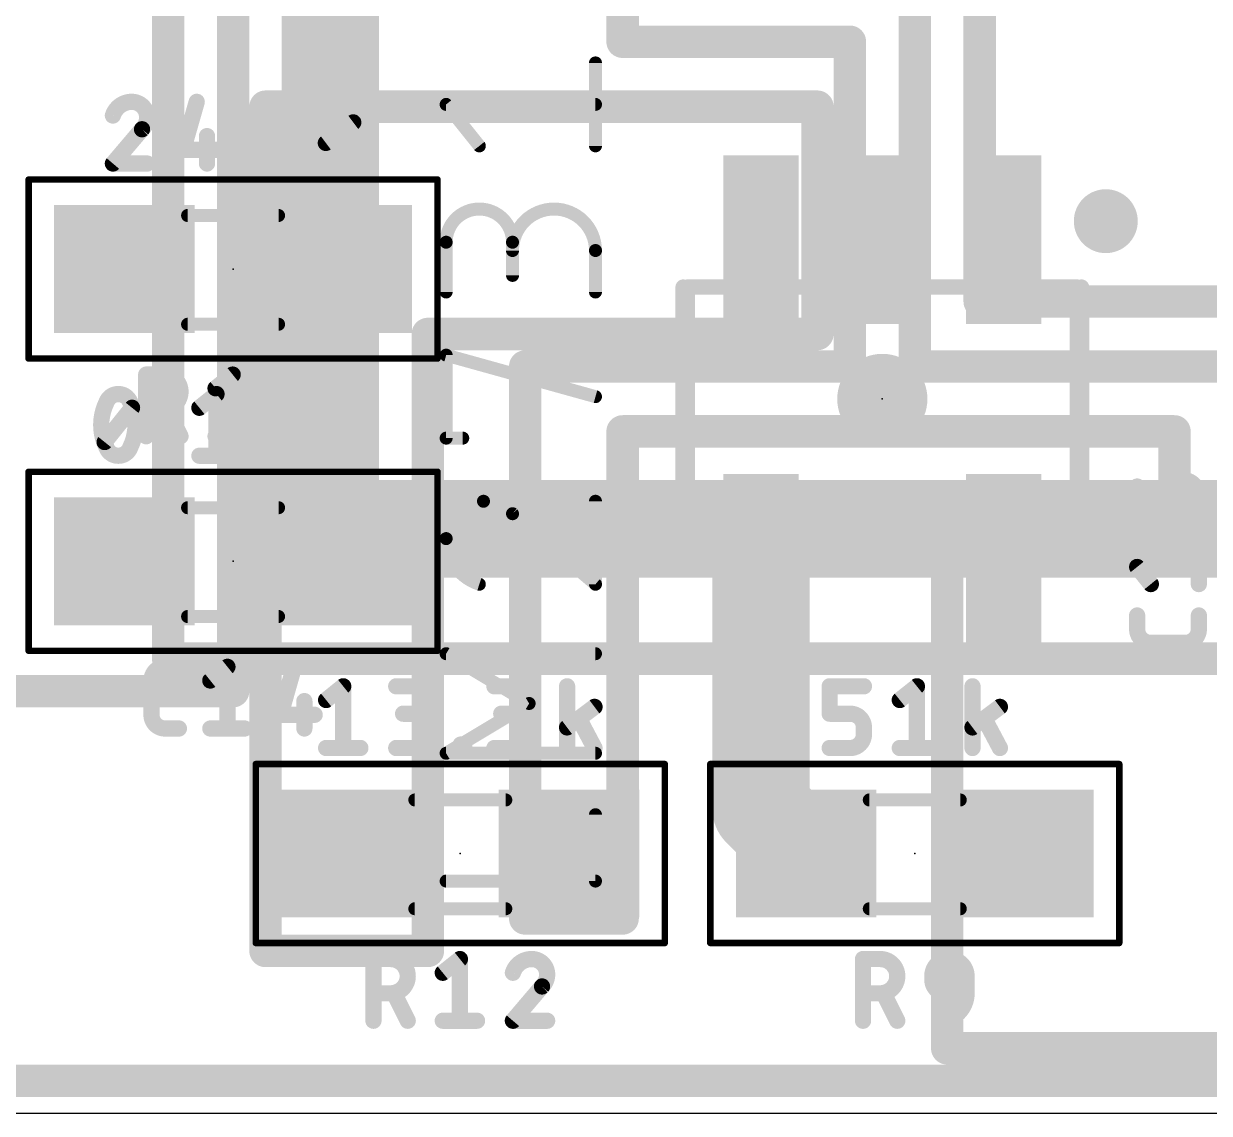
# Model space of a CAD drawing. Extents: x -0.3 to 81.4, y -1.5 to 30.2.
# Drawn here: x 9.54 to 18.81, y 0 to 8.52 of the extents above; entities that cross this region are included whole.
import ezdxf

# ---------------------------------------------------------------- set-up
doc = ezdxf.new("R2010")
doc.units = 0
for name, color, linetype in [('1', 12, 'CONTINUOUS'), ('16', 132, 'CONTINUOUS'), ('18', 110, 'CONTINUOUS'), ('20', 31, 'CONTINUOUS'), ('21', 253, 'CONTINUOUS'), ('23', 53, 'CONTINUOUS'), ('25', 253, 'CONTINUOUS'), ('27', 253, 'CONTINUOUS'), ('39', 12, 'CONTINUOUS'), ('51', 253, 'CONTINUOUS')]:
    doc.layers.add(name, color=color, linetype=linetype)

# ---------------------------------------------------------------- blocks, each defined once
blk = doc.blocks.new('RECT')
blk.add_solid([(-0.5, -0.5), (0.5, -0.5), (-0.5, 0.5), (0.5, 0.5)])
blk = doc.blocks.new('ROUNDV')
at = {"const_width": 0.5}
blk.add_lwpolyline([(0, -0.25, 1), (0, 0.25, 1), (0, -0.25)], format="xyb", dxfattribs=at)

msp = doc.modelspace()

# ---------------------------------------------------------------- linework, layer by layer
at = {"layer": '1'}
for points, const_width in [([(11.176, 3.302), (11.176, 10.922)], 0.254), ([(14.224, 8.382), (14.224, 10.414)], 0.254), ([(16.51, 10.414), (16.51, 7.874)], 0.254), ([(17.018, 10.414), (17.018, 6.35)], 0.254), ([(16.002, 8.382), (14.224, 8.382)], 0.254), ([(16.002, 5.842), (16.002, 8.382)], 0.254), ([(15.748, 7.874), (11.43, 7.874)], 0.254), ([(11.43, 7.874), (11.43, 1.27)], 0.254), ([(15.748, 6.096), (15.748, 7.874)], 0.254), ([(16.51, 7.874), (16.51, 5.842)], 0.254), ([(17.018, 6.35), (27.432, 6.35)], 0.254), ([(12.7, 1.27), (12.7, 6.096)], 0.254), ([(12.7, 6.096), (15.748, 6.096)], 0.254), ([(13.462, 1.524), (13.462, 5.842)], 0.254), ([(13.462, 5.842), (16.002, 5.842)], 0.254), ([(16.51, 5.842), (20.574, 5.842)], 0.254), ([(16.51, 5.334), (14.224, 5.334)], 0.254), ([(14.224, 5.334), (14.224, 1.524)], 0.254), ([(18.542, 5.334), (16.51, 5.334)], 0.254), ([(18.542, 4.826), (18.542, 5.334)], 0.254), ([(20.574, 4.826), (18.542, 4.826)], 0.254), ([(15.306, 2.386), (15.306, 4.3417)], 0.762), ([(16.764, 4.572), (16.764, 0.508)], 0.254), ([(28.448, 4.572), (16.764, 4.572)], 0.254), ([(9.398, 3.302), (11.176, 3.302)], 0.254), ([(15.66, 2.032), (15.306, 2.386)], 0.762), ([(14.224, 1.524), (13.462, 1.524)], 0.254), ([(11.43, 1.27), (12.7, 1.27)], 0.254), ([(16.764, 0.508), (28.448, 0.508)], 0.254)]:
    msp.add_lwpolyline(points, dxfattribs=dict(at, const_width=const_width))
for points, const_width in [([(14.224, 8.4455, 1), (14.224, 8.3185)], 0.127), ([(14.1605, 8.382, 1), (14.2875, 8.382)], 0.127), ([(16.0655, 8.382, 1), (15.9385, 8.382)], 0.127), ([(16.002, 8.3185, 1), (16.002, 8.4455)], 0.127), ([(11.43, 7.9375, 1), (11.43, 7.8105)], 0.127), ([(11.4935, 7.874, 1), (11.3665, 7.874)], 0.127), ([(15.8115, 7.874, 1), (15.6845, 7.874)], 0.127), ([(15.748, 7.8105, 1), (15.748, 7.9375)], 0.127), ([(16.5735, 7.874, 1), (16.4465, 7.874)], 0.127), ([(16.4465, 7.874, 1), (16.5735, 7.874)], 0.127), ([(17.018, 6.4135, 1), (17.018, 6.2865)], 0.127), ([(16.9545, 6.35, 1), (17.0815, 6.35)], 0.127), ([(12.7635, 6.096, 1), (12.6365, 6.096)], 0.127), ([(12.7, 6.1595, 1), (12.7, 6.0325)], 0.127), ([(15.748, 6.0325, 1), (15.748, 6.1595)], 0.127), ([(15.6845, 6.096, 1), (15.8115, 6.096)], 0.127), ([(13.5255, 5.842, 1), (13.3985, 5.842)], 0.127), ([(13.462, 5.9055, 1), (13.462, 5.7785)], 0.127), ([(16.002, 5.7785, 1), (16.002, 5.9055)], 0.127), ([(16.51, 5.9055, 1), (16.51, 5.7785)], 0.127), ([(15.9385, 5.842, 1), (16.0655, 5.842)], 0.127), ([(16.4465, 5.842, 1), (16.5735, 5.842)], 0.127), ([(14.224, 5.3975, 1), (14.224, 5.2705)], 0.127), ([(14.2875, 5.334, 1), (14.1605, 5.334)], 0.127), ([(16.51, 5.3975, 1), (16.51, 5.2705)], 0.127), ([(16.51, 5.2705, 1), (16.51, 5.3975)], 0.127), ([(18.6055, 5.334, 1), (18.4785, 5.334)], 0.127), ([(18.542, 5.2705, 1), (18.542, 5.3975)], 0.127), ([(18.542, 4.8895, 1), (18.542, 4.7625)], 0.127), ([(18.4785, 4.826, 1), (18.6055, 4.826)], 0.127), ([(15.4965, 4.3417, 1), (15.1155, 4.3417)], 0.381), ([(16.8275, 4.572, 1), (16.7005, 4.572)], 0.127), ([(16.764, 4.6355, 1), (16.764, 4.5085)], 0.127), ([(11.1125, 3.302, 1), (11.2395, 3.302)], 0.127), ([(11.176, 3.2385, 1), (11.176, 3.3655)], 0.127), ([(15.4407, 2.5207, 1), (15.1713, 2.2513)], 0.381), ([(15.1155, 2.386, 1), (15.4965, 2.386)], 0.381), ([(15.5253, 1.8973, 1), (15.7947, 2.1667)], 0.381), ([(13.462, 1.5875, 1), (13.462, 1.4605)], 0.127), ([(13.3985, 1.524, 1), (13.5255, 1.524)], 0.127), ([(14.1605, 1.524, 1), (14.2875, 1.524)], 0.127), ([(14.224, 1.4605, 1), (14.224, 1.5875)], 0.127), ([(11.43, 1.3335, 1), (11.43, 1.2065)], 0.127), ([(12.7, 1.2065, 1), (12.7, 1.3335)], 0.127), ([(11.3665, 1.27, 1), (11.4935, 1.27)], 0.127), ([(12.6365, 1.27, 1), (12.7635, 1.27)], 0.127), ([(16.764, 0.5715, 1), (16.764, 0.4445)], 0.127), ([(16.7005, 0.508, 1), (16.8275, 0.508)], 0.127)]:
    msp.add_lwpolyline(points, format="xyb", dxfattribs=dict(at, const_width=const_width))
at = {"layer": '16'}
for points, const_width in [([(11.938, 28.194), (11.938, 4.572)], 0.762), ([(10.668, 20.574), (10.668, 5.08)], 0.254), ([(10.668, 5.08), (10.668, 3.556)], 0.254), ([(11.938, 4.572), (29.972, 4.572)], 0.762), ([(10.668, 3.556), (28.956, 3.556)], 0.254), ([(28.956, 0.254), (6.858, 0.254)], 0.254)]:
    msp.add_lwpolyline(points, dxfattribs=dict(at, const_width=const_width))
for points, const_width in [([(10.7315, 5.08, 1), (10.6045, 5.08)], 0.127), ([(10.6045, 5.08, 1), (10.7315, 5.08)], 0.127), ([(11.938, 4.7625, 1), (11.938, 4.3815)], 0.381), ([(11.7475, 4.572, 1), (12.1285, 4.572)], 0.381), ([(10.668, 3.6195, 1), (10.668, 3.4925)], 0.127), ([(10.6045, 3.556, 1), (10.7315, 3.556)], 0.127)]:
    msp.add_lwpolyline(points, format="xyb", dxfattribs=dict(at, const_width=const_width))
at = {"layer": '20'}
msp.add_line((0, 0), (79.375, 0), dxfattribs=at)
at = {"layer": '21'}
for points, const_width in [([(18.0046, 6.8535, 1), (18.0046, 7.1035, 1), (18.0046, 6.8535)], 0.25), ([(14.7274, 6.463, 1), (14.6674, 6.463)], 0.06), ([(17.8446, 6.463, 1), (17.7846, 6.463)], 0.06), ([(14.6674, 4.713, 1), (14.7274, 4.713)], 0.06), ([(17.7846, 4.713, 1), (17.8446, 4.713)], 0.06)]:
    msp.add_lwpolyline(points, format="xyb", dxfattribs=dict(at, const_width=const_width))
at = {"layer": '21', "const_width": 0.12}
for points in [[(14.6974, 6.463), (14.6974, 4.713)], [(17.8146, 6.463), (17.8146, 4.713)]]:
    msp.add_lwpolyline(points, dxfattribs=at)
at = {"layer": '23'}
for p in [(11.176, 6.604), (16.256, 5.588), (11.176, 4.318), (12.954, 2.032), (16.51, 2.032)]:
    msp.add_point(p, dxfattribs=at)
at = {"layer": '25'}
for points, const_width in [([(10.5282, 5.7785, 1), (10.4647, 5.7785)], 0.0635), ([(10.4965, 5.8102, 1), (10.4965, 5.7468)], 0.0635), ([(10.6305, 5.5104, 1), (10.6305, 5.7785)], 0.127), ([(10.6305, 5.8102, 1), (10.6305, 5.7468)], 0.0635), ([(10.6305, 5.7468, 1), (10.6305, 5.8102)], 0.0635), ([(11.2046, 5.7785, 1), (11.1411, 5.7785)], 0.0635), ([(11.1926, 5.7537, 1), (11.153, 5.8033)], 0.0635), ([(11.5874, 5.8102, 1), (11.5874, 5.7468)], 0.0635), ([(11.7483, 5.564, 1), (11.7483, 5.7785)], 0.127), ([(11.7483, 5.8102, 1), (11.7483, 5.7468)], 0.0635), ([(11.7483, 5.7468, 1), (11.7483, 5.8102)], 0.0635), ([(11.0189, 5.696, 1), (11.0586, 5.6465)], 0.0635), ([(10.4965, 5.5421, 1), (10.4965, 5.4786)], 0.0635), ([(10.6305, 5.5421, 1), (10.6305, 5.4786)], 0.0635), ([(10.6858, 5.5246, 1), (10.629, 5.4962)], 0.0635), ([(10.6305, 5.4786, 1), (10.6305, 5.5421)], 0.0635), ([(11.641, 5.5958, 1), (11.641, 5.5323)], 0.0635), ([(11.7214, 5.2959, 1), (11.7214, 5.564)], 0.127), ([(11.7214, 5.5958, 1), (11.7214, 5.5323)], 0.0635), ([(11.7483, 5.5958, 1), (11.7483, 5.5323)], 0.0635), ([(11.7483, 5.5323, 1), (11.7483, 5.5958)], 0.0635), ([(10.4647, 5.2959, 1), (10.5282, 5.2959)], 0.0635), ([(10.7362, 5.2817, 1), (10.793, 5.3101)], 0.0635), ([(11.0388, 5.3277, 1), (11.0388, 5.2642)], 0.0635), ([(11.1411, 5.2959, 1), (11.2046, 5.2959)], 0.0635), ([(11.3069, 5.2642, 1), (11.3069, 5.3277)], 0.0635), ([(11.5874, 5.3277, 1), (11.5874, 5.2642)], 0.0635), ([(11.7214, 5.3277, 1), (11.7214, 5.2642)], 0.0635), ([(11.7214, 5.2642, 1), (11.7214, 5.3277)], 0.0635), ([(18.5716, 4.9564, 0.4142), (18.4644, 4.8492)], 0.127), ([(18.5716, 4.9882, 1), (18.5716, 4.9247)], 0.0635), ([(18.5984, 4.9882, 1), (18.5984, 4.9247)], 0.0635), ([(18.5984, 4.6883, 1), (18.5984, 4.9564)], 0.127), ([(18.5716, 4.9247, 1), (18.5716, 4.9882)], 0.0635), ([(18.5984, 4.9247, 1), (18.5984, 4.9882)], 0.0635), ([(18.2499, 4.9028, 0.4142), (18.4644, 4.6883)], 0.127), ([(18.2816, 4.9028, 1), (18.2181, 4.9028)], 0.0635), ([(18.4961, 4.8492, 1), (18.4326, 4.8492)], 0.0635), ([(18.4326, 4.8492, 1), (18.4961, 4.8492)], 0.0635), ([(18.4644, 4.72, 1), (18.4644, 4.6565)], 0.0635), ([(18.4644, 4.6565, 1), (18.4644, 4.72)], 0.0635), ([(18.5984, 4.72, 1), (18.5984, 4.6565)], 0.0635), ([(18.5984, 4.6565, 1), (18.5984, 4.72)], 0.0635), ([(18.4326, 4.6883, 1), (18.4961, 4.6883)], 0.0635), ([(18.7643, 4.4078, 1), (18.7008, 4.4078)], 0.0635), ([(18.2747, 4.2936, 1), (18.2251, 4.2539)], 0.0635), ([(18.2499, 4.3055, 1), (18.2499, 4.242)], 0.0635), ([(18.7325, 4.242, 1), (18.7325, 4.3055)], 0.0635), ([(18.3324, 4.1198, 1), (18.3819, 4.1595)], 0.0635), ([(18.7008, 4.1397, 1), (18.7643, 4.1397)], 0.0635), ([(18.2816, 3.8941, 1), (18.2182, 3.8941)], 0.0635), ([(18.7643, 3.8941, 1), (18.7008, 3.8941)], 0.0635), ([(18.2499, 3.7868, 0.4142), (18.3571, 3.6796)], 0.127), ([(18.2816, 3.7868, 1), (18.2181, 3.7868)], 0.0635), ([(18.2182, 3.7868, 1), (18.2816, 3.7868)], 0.0635), ([(18.6253, 3.6796, 0.4142), (18.7325, 3.7868)], 0.127), ([(18.7643, 3.7868, 1), (18.7008, 3.7868)], 0.0635), ([(18.7008, 3.7868, 1), (18.7643, 3.7868)], 0.0635), ([(18.3571, 3.7113, 1), (18.3571, 3.6478)], 0.0635), ([(18.3571, 3.6478, 1), (18.3571, 3.7113)], 0.0635), ([(18.6253, 3.7113, 1), (18.6253, 3.6478)], 0.0635), ([(18.6253, 3.6478, 1), (18.6253, 3.7113)], 0.0635), ([(10.6448, 3.4925, 0.4142), (10.5376, 3.3853)], 0.127), ([(10.6448, 3.5243, 1), (10.6448, 3.4607)], 0.0635), ([(10.6448, 3.4608, 1), (10.6448, 3.5242)], 0.0635), ([(10.7521, 3.4607, 1), (10.7521, 3.5243)], 0.0635), ([(11.1635, 3.4925, 1), (11.1, 3.4925)], 0.0635), ([(11.1516, 3.4677, 1), (11.1119, 3.5173)], 0.0635), ([(11.6841, 3.4838, 1), (11.623, 3.5012)], 0.0635), ([(10.5693, 3.3853, 1), (10.5058, 3.3853)], 0.0635), ([(10.9778, 3.41, 1), (11.0175, 3.3605)], 0.0635), ([(10.5058, 3.3853, 1), (10.5693, 3.3853)], 0.0635), ([(11.7657, 3.2244, 1), (11.7022, 3.2244)], 0.0635), ([(10.5376, 3.1171, 0.4142), (10.6448, 3.0099)], 0.127), ([(10.5693, 3.1171, 1), (10.5058, 3.1171)], 0.0635), ([(11.5463, 3.1489, 1), (11.5463, 3.0854)], 0.0635), ([(11.5158, 3.1259, 1), (11.5768, 3.1084)], 0.0635), ([(11.8144, 3.0854, 1), (11.8144, 3.1489)], 0.0635), ([(10.5058, 3.1171, 1), (10.5693, 3.1171)], 0.0635), ([(10.6448, 3.0417, 1), (10.6448, 2.9781)], 0.0635), ([(10.6448, 2.9781, 1), (10.6448, 3.0417)], 0.0635), ([(10.7521, 2.9781, 1), (10.7521, 3.0417)], 0.0635), ([(10.9977, 3.0417, 1), (10.9977, 2.9781)], 0.0635), ([(11.2658, 2.9781, 1), (11.2658, 3.0417)], 0.0635), ([(11.1, 3.0099, 1), (11.1635, 3.0099)], 0.0635), ([(11.7022, 3.0099, 1), (11.7657, 3.0099)], 0.0635), ([(12.3062, 1.2065, 1), (12.2427, 1.2065)], 0.0635), ([(12.2745, 1.2383, 1), (12.2745, 1.1748)], 0.0635), ([(12.4085, 0.9384, 1), (12.4085, 1.2065)], 0.127), ([(12.4085, 1.2383, 1), (12.4085, 1.1748)], 0.0635), ([(12.4085, 1.1748, 1), (12.4085, 1.2383)], 0.0635), ([(12.9826, 1.2065, 1), (12.9191, 1.2065)], 0.0635), ([(12.9706, 1.1817, 1), (12.931, 1.2313)], 0.0635), ([(13.5129, 1.2065, 0.3252), (13.3654, 1.0993)], 0.127), ([(13.6335, 1.0858, 0.4142), (13.5129, 1.2065)], 0.127), ([(13.5129, 1.2382, 1), (13.5129, 1.1747)], 0.0635), ([(13.5129, 1.1748, 1), (13.5129, 1.2382)], 0.0635), ([(16.1366, 1.2065, 1), (16.0731, 1.2065)], 0.0635), ([(16.1048, 1.2383, 1), (16.1048, 1.1748)], 0.0635), ([(16.2389, 0.9384, 1), (16.2389, 1.2065)], 0.127), ([(16.2389, 1.2383, 1), (16.2389, 1.1748)], 0.0635), ([(16.2389, 1.1748, 1), (16.2389, 1.2383)], 0.0635), ([(16.9152, 1.0724, 1), (16.6471, 1.0724)], 0.127), ([(12.7969, 1.124, 1), (12.8366, 1.0745)], 0.0635), ([(13.3352, 1.109, 1), (13.3956, 1.0895)], 0.0635), ([(13.5933, 0.992, 0.2053), (13.6335, 1.0858)], 0.127), ([(13.6653, 1.0858, 1), (13.6018, 1.0858)], 0.0635), ([(13.6018, 1.0858, 1), (13.6653, 1.0858)], 0.0635), ([(16.6788, 1.0724, 1), (16.6153, 1.0724)], 0.0635), ([(16.9469, 1.0724, 1), (16.8834, 1.0724)], 0.0635), ([(13.5714, 1.015, 1), (13.6152, 0.969)], 0.0635), ([(13.6175, 0.9714, 1), (13.5691, 1.0126)], 0.0635), ([(16.6471, 1.0456, 0.4142), (16.7543, 0.9384)], 0.127), ([(16.6788, 1.0456, 1), (16.6153, 1.0456)], 0.0635), ([(16.6153, 1.0724, 1), (16.6788, 1.0724)], 0.0635), ([(16.6153, 1.0456, 1), (16.6788, 1.0456)], 0.0635), ([(16.8834, 1.0724, 1), (16.9469, 1.0724)], 0.0635), ([(12.2745, 0.9701, 1), (12.2745, 0.9066)], 0.0635), ([(12.4085, 0.9701, 1), (12.4085, 0.9066)], 0.0635), ([(12.4638, 0.9526, 1), (12.407, 0.9242)], 0.0635), ([(12.4085, 0.9066, 1), (12.4085, 0.9701)], 0.0635), ([(16.1048, 0.9701, 1), (16.1048, 0.9066)], 0.0635), ([(16.2389, 0.9701, 1), (16.2389, 0.9066)], 0.0635), ([(16.2941, 0.9526, 1), (16.2373, 0.9242)], 0.0635), ([(16.2389, 0.9066, 1), (16.2389, 0.9701)], 0.0635), ([(16.7007, 0.7239, 0.4142), (16.9152, 0.9384)], 0.127), ([(16.7543, 0.9701, 1), (16.7543, 0.9066)], 0.0635), ([(16.7543, 0.9066, 1), (16.7543, 0.9701)], 0.0635), ([(16.9469, 0.9384, 1), (16.8834, 0.9384)], 0.0635), ([(16.8834, 0.9384, 1), (16.9469, 0.9384)], 0.0635), ([(16.9152, 0.9066, 1), (16.9152, 0.9701)], 0.0635), ([(12.2427, 0.7239, 1), (12.3062, 0.7239)], 0.0635), ([(12.5142, 0.7097, 1), (12.571, 0.7381)], 0.0635), ([(12.8168, 0.7556, 1), (12.8168, 0.6922)], 0.0635), ([(12.9191, 0.7239, 1), (12.9826, 0.7239)], 0.0635), ([(13.0849, 0.6922, 1), (13.0849, 0.7556)], 0.0635), ([(13.3654, 0.7556, 1), (13.3654, 0.6922)], 0.0635), ([(13.3412, 0.7445, 1), (13.3896, 0.7033)], 0.0635), ([(13.6335, 0.6922, 1), (13.6335, 0.7556)], 0.0635), ([(16.0731, 0.7239, 1), (16.1366, 0.7239)], 0.0635), ([(16.3445, 0.7097, 1), (16.4013, 0.7381)], 0.0635), ([(16.7007, 0.7556, 1), (16.7007, 0.6922)], 0.0635)]:
    msp.add_lwpolyline(points, format="xyb", dxfattribs=dict(at, const_width=const_width))
at = {"layer": '25', "const_width": 0.127}
for points in [[(10.4965, 5.2959), (10.4965, 5.7785)], [(10.4965, 5.7785), (10.6305, 5.7785)], [(11.0388, 5.6713), (11.1728, 5.7785)], [(11.1728, 5.7785), (11.1728, 5.2959)], [(11.5874, 5.7785), (11.7483, 5.7785)], [(10.6305, 5.5104), (10.4965, 5.5104)], [(10.7646, 5.2959), (10.6574, 5.5104)], [(11.7483, 5.564), (11.641, 5.564)], [(11.0388, 5.2959), (11.3069, 5.2959)], [(11.5874, 5.2959), (11.7214, 5.2959)], [(18.5716, 4.9564), (18.5984, 4.9564)], [(18.4644, 4.6883), (18.4644, 4.8492)], [(18.5984, 4.6883), (18.4644, 4.6883)], [(18.7325, 4.1397), (18.7325, 4.4078)], [(18.3571, 4.1397), (18.2499, 4.2737)], [(18.2499, 4.2737), (18.7325, 4.2737)], [(18.2499, 3.7868), (18.2499, 3.8941)], [(18.7325, 3.8941), (18.7325, 3.7868)], [(18.6253, 3.6796), (18.3571, 3.6796)], [(10.6448, 3.4925), (10.7521, 3.4925)], [(10.9977, 3.3853), (11.1317, 3.4925)], [(11.1317, 3.4925), (11.1317, 3.0099)], [(11.6535, 3.4925), (11.5463, 3.1171)], [(10.5376, 3.1171), (10.5376, 3.3853)], [(11.734, 3.2244), (11.734, 3.0099)], [(11.5463, 3.1171), (11.8144, 3.1171)], [(10.7521, 3.0099), (10.6448, 3.0099)], [(10.9977, 3.0099), (11.2658, 3.0099)], [(12.2745, 0.7239), (12.2745, 1.2065)], [(12.2745, 1.2065), (12.4085, 1.2065)], [(12.8168, 1.0993), (12.9508, 1.2065)], [(12.9508, 1.2065), (12.9508, 0.7239)], [(16.1048, 0.7239), (16.1048, 1.2065)], [(16.1048, 1.2065), (16.2389, 1.2065)], [(16.6471, 1.0456), (16.6471, 1.0724)], [(16.9152, 1.0724), (16.9152, 0.9384)], [(13.5933, 0.992), (13.3654, 0.7239)], [(12.4085, 0.9384), (12.2745, 0.9384)], [(12.5426, 0.7239), (12.4354, 0.9384)], [(16.2389, 0.9384), (16.1048, 0.9384)], [(16.3729, 0.7239), (16.2657, 0.9384)], [(16.9152, 0.9384), (16.7543, 0.9384)], [(12.8168, 0.7239), (13.0849, 0.7239)], [(13.3654, 0.7239), (13.6335, 0.7239)]]:
    msp.add_lwpolyline(points, dxfattribs=at)
at = {"layer": '27'}
for points, const_width in [([(14.0116, 7.5674), (14.0116, 8.2165)], 0.1016), ([(10.8916, 7.9121), (10.7843, 7.5367)], 0.127), ([(11.9018, 7.4295), (11.9018, 7.9121)], 0.127), ([(13.1028, 7.5674), (12.8432, 7.8919)], 0.1016), ([(12.8432, 7.8919), (14.0116, 7.8919)], 0.1016), ([(12.1163, 7.7512), (11.9018, 7.5904)], 0.127), ([(10.4636, 7.6976), (10.2357, 7.4295)], 0.127), ([(10.972, 7.644), (10.972, 7.4295)], 0.127), ([(11.333, 7.6976), (11.4938, 7.6976)], 0.127), ([(11.333, 7.5636), (11.333, 7.6976)], 0.127), ([(12.1163, 7.4295), (11.9957, 7.6574)], 0.127), ([(11.6011, 7.5904), (11.6011, 7.5636)], 0.127), ([(10.7843, 7.5367), (11.0524, 7.5367)], 0.127), ([(10.2357, 7.4295), (10.5038, 7.4295)], 0.127), ([(12.8432, 6.4244), (12.8432, 6.8138)], 0.1016), ([(13.3625, 6.8138), (13.3625, 6.5542)], 0.1016), ([(14.0116, 6.4244), (14.0116, 6.7489)], 0.1016), ([(12.8432, 5.2814), (12.8432, 5.9305)], 0.1016), ([(12.8432, 5.9305), (14.0116, 5.6059)], 0.1016), ([(10.9123, 5.5189), (11.0464, 5.6261)], 0.127), ([(11.0464, 5.6261), (11.0464, 5.1435)], 0.127), ([(11.9933, 5.1435), (11.9933, 5.6261)], 0.127), ([(11.9933, 5.6261), (12.2078, 5.6261)], 0.127), ([(10.1711, 5.2507), (10.3855, 5.5189)], 0.127), ([(11.4695, 5.4652), (11.4695, 5.2239)], 0.127), ([(11.684, 5.1435), (11.684, 5.4652)], 0.127), ([(11.9933, 5.4116), (12.2078, 5.4116)], 0.127), ([(12.973, 5.2814), (12.8432, 5.2814)], 0.1016), ([(10.6489, 5.1435), (10.6489, 5.1703)], 0.127), ([(10.6489, 5.1703), (10.6757, 5.1703)], 0.127), ([(10.6757, 5.1435), (10.6489, 5.1435)], 0.127), ([(10.6757, 5.1703), (10.6757, 5.1435)], 0.127), ([(10.9123, 5.1435), (11.1804, 5.1435)], 0.127), ([(11.5499, 5.1435), (11.684, 5.1435)], 0.127), ([(14.0116, 4.1384), (14.0116, 4.7875)], 0.1016), ([(13.3625, 4.6901), (14.0116, 4.1384)], 0.1016), ([(13.4923, 3.2056), (12.8432, 3.5951)], 0.1016), ([(12.8432, 3.5951), (14.0116, 3.5951)], 0.1016), ([(11.904, 3.2329), (12.038, 3.3401)], 0.127), ([(12.038, 3.3401), (12.038, 2.8575)], 0.127), ([(12.4526, 3.3401), (12.6135, 3.3401)], 0.127), ([(13.2207, 3.3401), (13.3815, 3.3401)], 0.127), ([(13.7896, 2.8575), (13.7896, 3.3401)], 0.127), ([(15.844, 3.1256), (15.844, 3.3401)], 0.127), ([(15.844, 3.3401), (16.1121, 3.3401)], 0.127), ([(16.3926, 3.2329), (16.5267, 3.3401)], 0.127), ([(16.5267, 3.3401), (16.5267, 2.8575)], 0.127), ([(16.9615, 2.8575), (16.9615, 3.3401)], 0.127), ([(12.8432, 2.8162), (13.4923, 3.2056)], 0.1016), ([(12.6135, 3.1256), (12.5062, 3.1256)], 0.127), ([(13.3815, 3.1256), (13.2743, 3.1256)], 0.127), ([(14.004, 3.1792), (13.7896, 3.0184)], 0.127), ([(16.0049, 3.1256), (15.844, 3.1256)], 0.127), ([(17.176, 3.1792), (16.9615, 3.0184)], 0.127), ([(14.004, 2.8575), (13.8834, 3.0854)], 0.127), ([(16.1121, 2.9647), (16.1121, 3.0184)], 0.127), ([(17.176, 2.8575), (17.0553, 3.0854)], 0.127), ([(11.904, 2.8575), (12.1721, 2.8575)], 0.127), ([(12.4526, 2.8575), (12.5866, 2.8575)], 0.127), ([(12.9573, 2.8575), (12.9573, 2.8843)], 0.127), ([(12.9573, 2.8843), (12.9841, 2.8843)], 0.127), ([(12.9841, 2.8575), (12.9573, 2.8575)], 0.127), ([(12.9841, 2.8843), (12.9841, 2.8575)], 0.127), ([(13.2207, 2.8575), (13.3547, 2.8575)], 0.127), ([(15.844, 2.8575), (16.0049, 2.8575)], 0.127), ([(16.3926, 2.8575), (16.6607, 2.8575)], 0.127), ([(14.0116, 2.8162), (12.8432, 2.8162)], 0.1016), ([(14.0116, 1.8165), (14.0116, 2.3358)], 0.1016), ([(12.8432, 1.8165), (14.0116, 1.8165)], 0.1016)]:
    msp.add_lwpolyline(points, dxfattribs=dict(at, const_width=const_width))
for points, const_width in [([(14.037, 8.2165, 1), (13.9862, 8.2165)], 0.0508), ([(10.3831, 7.9121, 0.3252), (10.2357, 7.8049)], 0.127), ([(10.5038, 7.7914, 0.4142), (10.3831, 7.9121)], 0.127), ([(10.3831, 7.9438, 1), (10.3831, 7.8803)], 0.0635), ([(10.3831, 7.8804, 1), (10.3831, 7.9438)], 0.0635), ([(10.9221, 7.9034, 1), (10.861, 7.9208)], 0.0635), ([(11.5474, 7.9121, 0.4142), (11.333, 7.6976)], 0.127), ([(11.5474, 7.8804, 1), (11.5474, 7.9438)], 0.0635), ([(11.9336, 7.9121, 1), (11.8701, 7.9121)], 0.0635), ([(12.863, 7.9078, 1), (12.8234, 7.876)], 0.0508), ([(12.8432, 7.9173, 1), (12.8432, 7.8665)], 0.0508), ([(14.0116, 7.8665, 1), (14.0116, 7.9173)], 0.0508), ([(10.2055, 7.8146, 1), (10.2659, 7.7951)], 0.0635), ([(10.4636, 7.6976, 0.2053), (10.5038, 7.7914)], 0.127), ([(10.5355, 7.7914, 1), (10.472, 7.7914)], 0.0635), ([(10.472, 7.7914, 1), (10.5355, 7.7914)], 0.0635), ([(12.1354, 7.7258, 1), (12.0973, 7.7766)], 0.0635), ([(10.4417, 7.7206, 1), (10.4855, 7.6746)], 0.0635), ([(10.4878, 7.677, 1), (10.4394, 7.7182)], 0.0635), ([(11.0037, 7.644, 1), (10.9402, 7.644)], 0.0635), ([(11.333, 7.7294, 1), (11.333, 7.6659)], 0.0635), ([(11.3647, 7.6976, 1), (11.3012, 7.6976)], 0.0635), ([(11.3012, 7.6976, 1), (11.3647, 7.6976)], 0.0635), ([(11.6011, 7.5904, 0.4142), (11.4938, 7.6976)], 0.127), ([(11.4938, 7.7294, 1), (11.4938, 7.6659)], 0.0635), ([(11.4938, 7.6659, 1), (11.4938, 7.7294)], 0.0635), ([(12.0237, 7.6722, 1), (11.9676, 7.6425)], 0.0635), ([(11.333, 7.5636, 1), (11.6011, 7.5636)], 0.127), ([(11.3647, 7.5636, 1), (11.3012, 7.5636)], 0.0635), ([(11.6328, 7.5904, 1), (11.5693, 7.5904)], 0.0635), ([(11.6328, 7.5636, 1), (11.5693, 7.5636)], 0.0635), ([(11.5693, 7.5904, 1), (11.6328, 7.5904)], 0.0635), ([(11.8828, 7.6158, 1), (11.9209, 7.565)], 0.0635), ([(13.083, 7.5515, 1), (13.1227, 7.5832)], 0.0508), ([(10.7843, 7.5685, 1), (10.7843, 7.505)], 0.0635), ([(10.7538, 7.5455, 1), (10.8148, 7.528)], 0.0635), ([(11.0524, 7.505, 1), (11.0524, 7.5685)], 0.0635), ([(11.3012, 7.5636, 1), (11.3647, 7.5636)], 0.0635), ([(11.5693, 7.5636, 1), (11.6328, 7.5636)], 0.0635), ([(13.9862, 7.5674, 1), (14.037, 7.5674)], 0.0508), ([(10.2115, 7.4501, 1), (10.2599, 7.4089)], 0.0635), ([(10.2357, 7.4612, 1), (10.2357, 7.3978)], 0.0635), ([(10.5038, 7.3978, 1), (10.5038, 7.4612)], 0.0635), ([(10.9402, 7.4295, 1), (11.0037, 7.4295)], 0.0635), ([(11.8701, 7.4295, 1), (11.9336, 7.4295)], 0.0635), ([(12.0883, 7.4146, 1), (12.1444, 7.4444)], 0.0635), ([(13.3625, 6.8138, 1), (12.8432, 6.8138)], 0.1016), ([(14.0116, 6.7489, 1), (13.3625, 6.7489)], 0.1016), ([(12.8686, 6.8138, 1), (12.8178, 6.8138)], 0.0508), ([(12.8178, 6.8138, 1), (12.8686, 6.8138)], 0.0508), ([(13.3879, 6.8138, 1), (13.3371, 6.8138)], 0.0508), ([(13.3371, 6.8138, 1), (13.3879, 6.8138)], 0.0508), ([(13.3371, 6.7489, 1), (13.3879, 6.7489)], 0.0508), ([(14.037, 6.7489, 1), (13.9862, 6.7489)], 0.0508), ([(13.9862, 6.7489, 1), (14.037, 6.7489)], 0.0508), ([(13.3371, 6.5542, 1), (13.3879, 6.5542)], 0.0508), ([(12.8178, 6.4244, 1), (12.8686, 6.4244)], 0.0508), ([(13.9862, 6.4244, 1), (14.037, 6.4244)], 0.0508), ([(12.8686, 5.9305, 1), (12.8178, 5.9305)], 0.0508), ([(12.85, 5.955, 1), (12.8364, 5.906)], 0.0508), ([(10.2783, 5.6261, 0.3205), (10.1845, 5.5591)], 0.127), ([(10.3721, 5.5591, 0.3205), (10.2783, 5.6261)], 0.127), ([(10.2783, 5.6578, 1), (10.2783, 5.5944)], 0.0635), ([(10.2783, 5.5944, 1), (10.2783, 5.6578)], 0.0635), ([(11.0781, 5.6261, 1), (11.0146, 5.6261)], 0.0635), ([(11.0662, 5.6013, 1), (11.0265, 5.6509)], 0.0635), ([(12.025, 5.6261, 1), (11.9615, 5.6261)], 0.0635), ([(11.9933, 5.6578, 1), (11.9933, 5.5944)], 0.0635), ([(12.2078, 5.5944, 1), (12.2078, 5.6578)], 0.0635), ([(10.1845, 5.5591, 0.1139), (10.1442, 5.3848)], 0.127), ([(10.1544, 5.5694, 1), (10.2145, 5.5488)], 0.0635), ([(10.213, 5.5452, 1), (10.1559, 5.573)], 0.0635), ([(10.4124, 5.3848, 0.1139), (10.3721, 5.5591)], 0.127), ([(10.4007, 5.573, 1), (10.3436, 5.5452)], 0.0635), ([(10.3421, 5.5488, 1), (10.4022, 5.5694)], 0.0635), ([(10.4103, 5.499, 1), (10.3608, 5.5387)], 0.0635), ([(10.8925, 5.5436, 1), (10.9322, 5.4941)], 0.0635), ([(14.0048, 5.5814, 1), (14.0184, 5.6304)], 0.0508), ([(11.5012, 5.4652, 1), (11.4377, 5.4652)], 0.0635), ([(11.7157, 5.4652, 1), (11.6522, 5.4652)], 0.0635), ([(11.9933, 5.4434, 1), (11.9933, 5.3799)], 0.0635), ([(12.2078, 5.3799, 1), (12.2078, 5.4434)], 0.0635), ([(10.1442, 5.3848, 0.1139), (10.1845, 5.2105)], 0.127), ([(10.176, 5.3848, 1), (10.1125, 5.3848)], 0.0635), ([(10.1125, 5.3848, 1), (10.176, 5.3848)], 0.0635), ([(10.3721, 5.2105, 0.1139), (10.4124, 5.3848)], 0.127), ([(10.4441, 5.3848, 1), (10.3806, 5.3848)], 0.0635), ([(10.3806, 5.3848, 1), (10.4441, 5.3848)], 0.0635), ([(10.1463, 5.2706, 1), (10.1958, 5.2309)], 0.0635), ([(12.8432, 5.3068, 1), (12.8432, 5.256)], 0.0508), ([(12.8178, 5.2814, 1), (12.8686, 5.2814)], 0.0508), ([(12.973, 5.256, 1), (12.973, 5.3068)], 0.0508), ([(10.2145, 5.2208, 1), (10.1544, 5.2002)], 0.0635), ([(10.1845, 5.2105, 0.3205), (10.2783, 5.1435)], 0.127), ([(10.1559, 5.1966, 1), (10.213, 5.2244)], 0.0635), ([(10.2783, 5.1435, 0.3205), (10.3721, 5.2105)], 0.127), ([(10.2783, 5.1752, 1), (10.2783, 5.1118)], 0.0635), ([(10.2783, 5.1118, 1), (10.2783, 5.1752)], 0.0635), ([(10.3436, 5.2244, 1), (10.4007, 5.1966)], 0.0635), ([(10.4022, 5.2002, 1), (10.3421, 5.2208)], 0.0635), ([(10.6807, 5.1703, 1), (10.6172, 5.1703)], 0.0635), ([(10.6489, 5.2021, 1), (10.6489, 5.1386)], 0.0635), ([(10.6489, 5.1753, 1), (10.6489, 5.1118)], 0.0635), ([(10.7075, 5.1703, 1), (10.644, 5.1703)], 0.0635), ([(10.6757, 5.1386, 1), (10.6757, 5.2021)], 0.0635), ([(10.6757, 5.1118, 1), (10.6757, 5.1753)], 0.0635), ([(10.9123, 5.1753, 1), (10.9123, 5.1118)], 0.0635), ([(11.1804, 5.1118, 1), (11.1804, 5.1753)], 0.0635), ([(11.5012, 5.2239, 1), (11.4377, 5.2239)], 0.0635), ([(11.4377, 5.2239, 1), (11.5012, 5.2239)], 0.0635), ([(11.4695, 5.2239, 0.4142), (11.5499, 5.1435)], 0.127), ([(11.5499, 5.1753, 1), (11.5499, 5.1118)], 0.0635), ([(11.5499, 5.1118, 1), (11.5499, 5.1753)], 0.0635), ([(11.684, 5.1118, 1), (11.684, 5.1753)], 0.0635), ([(10.6172, 5.1435, 1), (10.6807, 5.1435)], 0.0635), ([(10.644, 5.1435, 1), (10.7075, 5.1435)], 0.0635), ([(11.0146, 5.1435, 1), (11.0781, 5.1435)], 0.0635), ([(11.6522, 5.1435, 1), (11.7157, 5.1435)], 0.0635), ([(11.9615, 5.1435, 1), (12.025, 5.1435)], 0.0635), ([(13.1353, 4.7875, 0.4142), (12.8432, 4.4954)], 0.1016), ([(13.3625, 4.6901, 0.2053), (13.1353, 4.7875)], 0.1016), ([(13.1353, 4.8129, 1), (13.1353, 4.7621)], 0.0508), ([(13.1353, 4.7621, 1), (13.1353, 4.8129)], 0.0508), ([(14.037, 4.7875, 1), (13.9862, 4.7875)], 0.0508), ([(13.3789, 4.7095, 1), (13.346, 4.6708)], 0.0508), ([(13.3441, 4.6726, 1), (13.3809, 4.7076)], 0.0508), ([(12.8432, 4.4954, 0.3252), (13.1028, 4.1384)], 0.1016), ([(12.8686, 4.4954, 1), (12.8178, 4.4954)], 0.0508), ([(12.8178, 4.4954, 1), (12.8686, 4.4954)], 0.0508), ([(13.095, 4.1142, 1), (13.1107, 4.1625)], 0.0508), ([(13.9951, 4.119, 1), (14.0281, 4.1577)], 0.0508), ([(13.9862, 4.1384, 1), (14.037, 4.1384)], 0.0508), ([(12.8563, 3.6169, 1), (12.8301, 3.5733)], 0.0508), ([(12.8432, 3.6205, 1), (12.8432, 3.5697)], 0.0508), ([(14.0116, 3.5697, 1), (14.0116, 3.6205)], 0.0508), ([(12.0698, 3.3401, 1), (12.0063, 3.3401)], 0.0635), ([(12.0578, 3.3153, 1), (12.0182, 3.3649)], 0.0635), ([(12.4526, 3.3719, 1), (12.4526, 3.3083)], 0.0635), ([(12.6135, 3.3719, 1), (12.6135, 3.3083)], 0.0635), ([(12.6135, 3.1256, 1), (12.6135, 3.3401)], 0.127), ([(12.6135, 3.3083, 1), (12.6135, 3.3719)], 0.0635), ([(13.2207, 3.3719, 1), (13.2207, 3.3083)], 0.0635), ([(13.3815, 3.3719, 1), (13.3815, 3.3083)], 0.0635), ([(13.3815, 3.1256, 1), (13.3815, 3.3401)], 0.127), ([(13.3815, 3.3083, 1), (13.3815, 3.3719)], 0.0635), ([(13.8213, 3.3401, 1), (13.7578, 3.3401)], 0.0635), ([(15.844, 3.3719, 1), (15.844, 3.3083)], 0.0635), ([(15.8758, 3.3401, 1), (15.8123, 3.3401)], 0.0635), ([(16.1121, 3.3083, 1), (16.1121, 3.3719)], 0.0635), ([(16.5584, 3.3401, 1), (16.4949, 3.3401)], 0.0635), ([(16.5465, 3.3153, 1), (16.5069, 3.3649)], 0.0635), ([(16.9933, 3.3401, 1), (16.9298, 3.3401)], 0.0635), ([(11.8841, 3.2576, 1), (11.9238, 3.2081)], 0.0635), ([(13.5054, 3.1838, 1), (13.4792, 3.2274)], 0.0508), ([(13.4792, 3.1838, 1), (13.5054, 3.2274)], 0.0508), ([(16.3728, 3.2576, 1), (16.4125, 3.2081)], 0.0635), ([(12.5062, 3.1574, 1), (12.5062, 3.0939)], 0.0635), ([(12.5866, 3.1574, 1), (12.5866, 3.0939)], 0.0635), ([(12.5866, 2.8575, 1), (12.5866, 3.1256)], 0.127), ([(12.6135, 3.1574, 1), (12.6135, 3.0939)], 0.0635), ([(12.6135, 3.0939, 1), (12.6135, 3.1574)], 0.0635), ([(13.2743, 3.1574, 1), (13.2743, 3.0939)], 0.0635), ([(13.3547, 3.1574, 1), (13.3547, 3.0939)], 0.0635), ([(13.3547, 2.8575, 1), (13.3547, 3.1256)], 0.127), ([(13.3815, 3.1574, 1), (13.3815, 3.0939)], 0.0635), ([(13.3815, 3.0939, 1), (13.3815, 3.1574)], 0.0635), ([(14.0231, 3.1538, 1), (13.985, 3.2046)], 0.0635), ([(15.844, 3.1574, 1), (15.844, 3.0939)], 0.0635), ([(15.8123, 3.1256, 1), (15.8758, 3.1256)], 0.0635), ([(16.0049, 3.1574, 1), (16.0049, 3.0939)], 0.0635), ([(16.1121, 3.0184, 0.4142), (16.0049, 3.1256)], 0.127), ([(16.0049, 3.0939, 1), (16.0049, 3.1574)], 0.0635), ([(17.195, 3.1538, 1), (17.1569, 3.2046)], 0.0635), ([(13.7705, 3.0438, 1), (13.8086, 2.993)], 0.0635), ([(13.9115, 3.1002, 1), (13.8553, 3.0705)], 0.0635), ([(16.1439, 3.0184, 1), (16.0804, 3.0184)], 0.0635), ([(16.9425, 3.0438, 1), (16.9806, 2.993)], 0.0635), ([(17.0834, 3.1002, 1), (17.0273, 3.0705)], 0.0635), ([(16.0049, 2.8575, 0.4142), (16.1121, 2.9647)], 0.127), ([(16.0804, 3.0184, 1), (16.1439, 3.0184)], 0.0635), ([(16.1439, 2.9647, 1), (16.0804, 2.9647)], 0.0635), ([(16.0804, 2.9647, 1), (16.1439, 2.9647)], 0.0635), ([(11.904, 2.8893, 1), (11.904, 2.8257)], 0.0635), ([(12.0063, 2.8575, 1), (12.0698, 2.8575)], 0.0635), ([(12.1721, 2.8257, 1), (12.1721, 2.8893)], 0.0635), ([(12.4526, 2.8893, 1), (12.4526, 2.8257)], 0.0635), ([(12.5866, 2.8893, 1), (12.5866, 2.8257)], 0.0635), ([(12.5866, 2.8257, 1), (12.5866, 2.8893)], 0.0635), ([(12.989, 2.8843, 1), (12.9255, 2.8843)], 0.0635), ([(12.9573, 2.8893, 1), (12.9573, 2.8257)], 0.0635), ([(12.9255, 2.8575, 1), (12.989, 2.8575)], 0.0635), ([(12.9573, 2.9161, 1), (12.9573, 2.8526)], 0.0635), ([(13.0158, 2.8843, 1), (12.9523, 2.8843)], 0.0635), ([(12.9523, 2.8575, 1), (13.0158, 2.8575)], 0.0635), ([(12.9841, 2.8526, 1), (12.9841, 2.9161)], 0.0635), ([(12.9841, 2.8257, 1), (12.9841, 2.8893)], 0.0635), ([(13.2207, 2.8893, 1), (13.2207, 2.8257)], 0.0635), ([(13.3547, 2.8893, 1), (13.3547, 2.8257)], 0.0635), ([(13.3547, 2.8257, 1), (13.3547, 2.8893)], 0.0635), ([(13.7578, 2.8575, 1), (13.8213, 2.8575)], 0.0635), ([(13.976, 2.8426, 1), (14.0321, 2.8724)], 0.0635), ([(15.844, 2.8893, 1), (15.844, 2.8257)], 0.0635), ([(16.0049, 2.8893, 1), (16.0049, 2.8257)], 0.0635), ([(16.0049, 2.8257, 1), (16.0049, 2.8893)], 0.0635), ([(16.3926, 2.8893, 1), (16.3926, 2.8257)], 0.0635), ([(16.4949, 2.8575, 1), (16.5584, 2.8575)], 0.0635), ([(16.6607, 2.8257, 1), (16.6607, 2.8893)], 0.0635), ([(16.9298, 2.8575, 1), (16.9933, 2.8575)], 0.0635), ([(17.1479, 2.8426, 1), (17.2041, 2.8724)], 0.0635), ([(12.8432, 2.8416, 1), (12.8432, 2.7908)], 0.0508), ([(12.8301, 2.8379, 1), (12.8563, 2.7944)], 0.0508), ([(14.0116, 2.7908, 1), (14.0116, 2.8416)], 0.0508), ([(14.037, 2.3358, 1), (13.9862, 2.3358)], 0.0508), ([(12.8432, 1.8419, 1), (12.8432, 1.7911)], 0.0508), ([(14.0116, 1.7911, 1), (14.0116, 1.8419)], 0.0508), ([(13.9862, 1.8165, 1), (14.037, 1.8165)], 0.0508)]:
    msp.add_lwpolyline(points, format="xyb", dxfattribs=dict(at, const_width=const_width))
at = {"layer": '39', "const_width": 0.0508}
for points in [[(9.576, 5.904), (9.576, 7.304)], [(9.576, 7.304), (12.776, 7.304)], [(12.776, 7.304), (12.776, 5.904)], [(12.776, 5.904), (9.576, 5.904)], [(9.576, 3.618), (9.576, 5.018)], [(9.576, 5.018), (12.776, 5.018)], [(12.776, 5.018), (12.776, 3.618)], [(12.776, 3.618), (9.576, 3.618)], [(11.354, 1.332), (11.354, 2.732)], [(11.354, 2.732), (14.554, 2.732)], [(14.554, 2.732), (14.554, 1.332)], [(14.91, 1.332), (14.91, 2.732)], [(14.91, 2.732), (18.11, 2.732)], [(18.11, 2.732), (18.11, 1.332)], [(14.554, 1.332), (11.354, 1.332)], [(18.11, 1.332), (14.91, 1.332)]]:
    msp.add_lwpolyline(points, dxfattribs=at)
at = {"layer": '39', "const_width": 0.0254}
for points in [[(9.5887, 7.304, 1), (9.5633, 7.304)], [(9.576, 7.3167, 1), (9.576, 7.2913)], [(12.7887, 7.304, 1), (12.7633, 7.304)], [(12.776, 7.2913, 1), (12.776, 7.3167)], [(9.576, 5.9167, 1), (9.576, 5.8913)], [(9.5633, 5.904, 1), (9.5887, 5.904)], [(12.7633, 5.904, 1), (12.7887, 5.904)], [(12.776, 5.8913, 1), (12.776, 5.9167)], [(9.5887, 5.018, 1), (9.5633, 5.018)], [(9.576, 5.0307, 1), (9.576, 5.0053)], [(12.7887, 5.018, 1), (12.7633, 5.018)], [(12.776, 5.0053, 1), (12.776, 5.0307)], [(9.576, 3.6307, 1), (9.576, 3.6053)], [(9.5633, 3.618, 1), (9.5887, 3.618)], [(12.7633, 3.618, 1), (12.7887, 3.618)], [(12.776, 3.6053, 1), (12.776, 3.6307)], [(11.3667, 2.732, 1), (11.3413, 2.732)], [(11.354, 2.7447, 1), (11.354, 2.7193)], [(14.5667, 2.732, 1), (14.5413, 2.732)], [(14.554, 2.7193, 1), (14.554, 2.7447)], [(14.9227, 2.732, 1), (14.8973, 2.732)], [(14.91, 2.7447, 1), (14.91, 2.7193)], [(18.1227, 2.732, 1), (18.0973, 2.732)], [(18.11, 2.7193, 1), (18.11, 2.7447)], [(11.354, 1.3447, 1), (11.354, 1.3193)], [(11.3413, 1.332, 1), (11.3667, 1.332)], [(14.5413, 1.332, 1), (14.5667, 1.332)], [(14.554, 1.3193, 1), (14.554, 1.3447)], [(14.91, 1.3447, 1), (14.91, 1.3193)], [(14.8973, 1.332, 1), (14.9227, 1.332)], [(18.0973, 1.332, 1), (18.1227, 1.332)], [(18.11, 1.3193, 1), (18.11, 1.3447)]]:
    msp.add_lwpolyline(points, format="xyb", dxfattribs=at)
at = {"layer": '51'}
for points, const_width in [([(11.532, 7.023), (10.82, 7.023)], 0.1016), ([(14.731, 4.713), (14.731, 6.463)], 0.12), ([(14.731, 6.463), (17.781, 6.463)], 0.12), ([(17.781, 6.463), (17.781, 4.713)], 0.12), ([(11.532, 6.172), (10.82, 6.172)], 0.1016), ([(11.532, 4.737), (10.82, 4.737)], 0.1016), ([(17.781, 4.713), (14.731, 4.713)], 0.12), ([(11.532, 3.886), (10.82, 3.886)], 0.1016), ([(13.31, 2.451), (12.598, 2.451)], 0.1016), ([(16.866, 2.451), (16.154, 2.451)], 0.1016), ([(13.31, 1.6), (12.598, 1.6)], 0.1016), ([(16.866, 1.6), (16.154, 1.6)], 0.1016)]:
    msp.add_lwpolyline(points, dxfattribs=dict(at, const_width=const_width))
for points, const_width in [([(10.82, 7.0484, 1), (10.82, 6.9976)], 0.0508), ([(11.532, 6.9976, 1), (11.532, 7.0484)], 0.0508), ([(14.761, 6.463, 1), (14.701, 6.463)], 0.06), ([(14.731, 6.493, 1), (14.731, 6.433)], 0.06), ([(17.811, 6.463, 1), (17.751, 6.463)], 0.06), ([(17.781, 6.433, 1), (17.781, 6.493)], 0.06), ([(10.82, 6.1974, 1), (10.82, 6.1466)], 0.0508), ([(11.532, 6.1466, 1), (11.532, 6.1974)], 0.0508), ([(10.82, 4.7624, 1), (10.82, 4.7116)], 0.0508), ([(11.532, 4.7116, 1), (11.532, 4.7624)], 0.0508), ([(14.731, 4.743, 1), (14.731, 4.683)], 0.06), ([(14.701, 4.713, 1), (14.761, 4.713)], 0.06), ([(17.751, 4.713, 1), (17.811, 4.713)], 0.06), ([(17.781, 4.683, 1), (17.781, 4.743)], 0.06), ([(10.82, 3.9114, 1), (10.82, 3.8606)], 0.0508), ([(11.532, 3.8606, 1), (11.532, 3.9114)], 0.0508), ([(12.598, 2.4764, 1), (12.598, 2.4256)], 0.0508), ([(13.31, 2.4256, 1), (13.31, 2.4764)], 0.0508), ([(16.154, 2.4764, 1), (16.154, 2.4256)], 0.0508), ([(16.866, 2.4256, 1), (16.866, 2.4764)], 0.0508), ([(12.598, 1.6254, 1), (12.598, 1.5746)], 0.0508), ([(13.31, 1.5746, 1), (13.31, 1.6254)], 0.0508), ([(16.154, 1.6254, 1), (16.154, 1.5746)], 0.0508), ([(16.866, 1.5746, 1), (16.866, 1.6254)], 0.0508)]:
    msp.add_lwpolyline(points, format="xyb", dxfattribs=dict(at, const_width=const_width))

# ---------------------------------------------------------------- block references
at = {"layer": '1', "xscale": 1.3192, "yscale": 0.5891, "rotation": 270}
for p in [(15.306, 6.8343), (16.256, 6.8343), (17.206, 6.8343), (15.306, 4.3417), (17.206, 4.3417)]:
    msp.add_blockref('RECT', p, dxfattribs=at)
at = {"layer": '1', "xscale": 1.1, "rotation": 180}
for p in [(10.326, 6.604), (12.026, 6.604), (10.326, 4.318), (12.026, 4.318), (12.104, 2.032), (13.804, 2.032), (15.66, 2.032), (17.36, 2.032)]:
    msp.add_blockref('RECT', p, dxfattribs=at)
at = {"layer": '18', "xscale": 0.7056, "yscale": 0.7056}
msp.add_blockref('ROUNDV', (16.256, 5.588), dxfattribs=at)
msp.add_blockref('ROUNDV', (16.256, 5.588), dxfattribs=at)
at = {"layer": '51', "xscale": 0.5001, "yscale": 0.95, "rotation": 180}
for p in [(10.5958, 6.5989), (11.7642, 6.5989), (10.5958, 4.3129), (11.7642, 4.3129), (12.3738, 2.0269), (13.5422, 2.0269), (15.9298, 2.0269), (17.0982, 2.0269)]:
    msp.add_blockref('RECT', p, dxfattribs=at)

doc.saveas('drawing.dxf')
